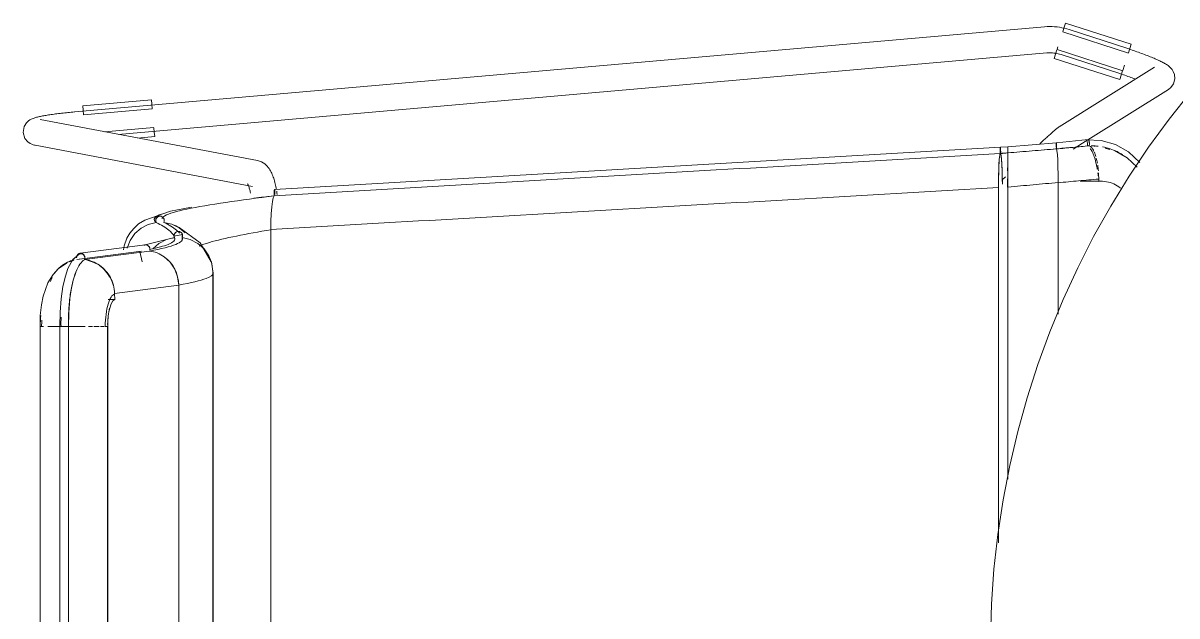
# Model space of a CAD drawing. Header units: millimetres. Extents: x 79795 to 317870, y -36033 to 97293.
# Drawn here: x 227236 to 227763, y 15676 to 15947 of the extents above; entities that cross this region are included whole.
import ezdxf

# ---------------------------------------------------------------- set-up
doc = ezdxf.new("R2010")
doc.units = ezdxf.units.MM
doc.header["$MEASUREMENT"] = 0
doc.layers.add('I-FURN', color=8, linetype='CONTINUOUS', lineweight=9)

msp = doc.modelspace()

# ---------------------------------------------------------------- linework, layer by layer
at = {"layer": 'I-FURN'}
for p, q in [((227702.84, 15945.46), (227259.52, 15906.52)), ((227702.89, 15945.47), (227702.84, 15945.47)), ((227704.03, 15945.54), (227702.89, 15945.47)), ((227705.17, 15945.57), (227704.03, 15945.54)), ((227706.31, 15945.56), (227705.17, 15945.57)), ((227707.45, 15945.5), (227706.31, 15945.56)), ((227708.59, 15945.39), (227707.45, 15945.5)), ((227709.72, 15945.24), (227708.59, 15945.39)), ((227710.85, 15945.04), (227709.72, 15945.24)), ((227711.96, 15944.8), (227710.85, 15945.04)), ((227711.26, 15943.25), (227711.89, 15945.23)), ((227711.89, 15945.23), (227712.52, 15947.18)), ((227713.07, 15944.51), (227711.96, 15944.8)), ((227712.52, 15947.18), (227742.53, 15937.49)), ((227714.16, 15944.18), (227713.07, 15944.51)), ((227740.97, 15935.47), (227714.16, 15944.18)), ((227711.22, 15943.13), (227741.22, 15933.45)), ((227279.39, 15896.22), (227703.89, 15933.51)), ((227703.89, 15933.51), (227704.55, 15933.56)), ((227704.55, 15933.56), (227705.21, 15933.57)), ((227705.21, 15933.57), (227705.87, 15933.57)), ((227705.87, 15933.57), (227706.54, 15933.53)), ((227706.54, 15933.53), (227707.2, 15933.47)), ((227707.2, 15933.47), (227707.85, 15933.38)), ((227707.31, 15931.02), (227707.94, 15932.98)), ((227707.85, 15933.38), (227708.5, 15933.27)), ((227707.94, 15932.98), (227708.57, 15934.95)), ((227708.5, 15933.27), (227709.15, 15933.13)), ((227738.62, 15925.38), (227708.61, 15935.07)), ((227708.64, 15935.16), (227709.02, 15936.33)), ((227709.15, 15933.13), (227709.79, 15932.96)), ((227709.79, 15932.96), (227710.43, 15932.77)), ((227710.43, 15932.77), (227710.45, 15932.76)), ((227710.45, 15932.76), (227737.27, 15924.05)), ((227741.43, 15935.32), (227740.97, 15935.47)), ((227741.9, 15935.54), (227741.26, 15933.56)), ((227742.17, 15935.07), (227741.43, 15935.32)), ((227742.53, 15937.49), (227741.9, 15935.54)), ((227742.91, 15934.83), (227742.17, 15935.07)), ((227743.64, 15934.58), (227742.91, 15934.83)), ((227744.37, 15934.33), (227743.64, 15934.58)), ((227745.09, 15934.07), (227744.37, 15934.33)), ((227745.81, 15933.82), (227745.09, 15934.07)), ((227746.51, 15933.57), (227745.81, 15933.82)), ((227747.21, 15933.31), (227746.51, 15933.57)), ((227747.9, 15933.06), (227747.21, 15933.31)), ((227748.58, 15932.8), (227747.9, 15933.06)), ((227749.24, 15932.55), (227748.58, 15932.8)), ((227707.31, 15931.02), (227737.31, 15921.33)), ((227738.65, 15925.47), (227739.45, 15927.95)), ((227749.9, 15932.29), (227749.24, 15932.55)), ((227750.54, 15932.04), (227749.9, 15932.29)), ((227751.16, 15931.79), (227750.54, 15932.04)), ((227751.77, 15931.54), (227751.16, 15931.79)), ((227752.37, 15931.3), (227751.77, 15931.54)), ((227752.95, 15931.05), (227752.37, 15931.3)), ((227753.51, 15930.81), (227752.95, 15931.05)), ((227754.05, 15930.57), (227753.51, 15930.81)), ((227754.58, 15930.33), (227754.05, 15930.57)), ((227755.09, 15930.09), (227754.58, 15930.33)), ((227755.58, 15929.86), (227755.09, 15930.09)), ((227756.06, 15929.63), (227755.58, 15929.86)), ((227756.51, 15929.4), (227756.06, 15929.63)), ((227756.95, 15929.17), (227756.51, 15929.4)), ((227757.38, 15928.94), (227756.95, 15929.17)), ((227757.79, 15928.71), (227757.38, 15928.94)), ((227758.19, 15928.48), (227757.79, 15928.71)), ((227758.58, 15928.24), (227758.19, 15928.48)), ((227758.97, 15927.98), (227758.58, 15928.24)), ((227759.36, 15927.7), (227758.97, 15927.98)), ((227759.76, 15927.39), (227759.36, 15927.7)), ((227753.13, 15926.98), (227709.54, 15899.67)), ((227737.6, 15923.95), (227737.27, 15924.05)), ((227737.94, 15923.29), (227737.31, 15921.33)), ((227738.29, 15923.72), (227737.6, 15923.95)), ((227738.58, 15925.26), (227737.94, 15923.29)), ((227738.98, 15923.49), (227738.29, 15923.72)), ((227739.66, 15923.26), (227738.98, 15923.49)), ((227740.34, 15923.02), (227739.66, 15923.26)), ((227741.01, 15922.79), (227740.34, 15923.02)), ((227741.68, 15922.55), (227741.01, 15922.79)), ((227742.34, 15922.32), (227741.68, 15922.55)), ((227742.98, 15922.08), (227742.34, 15922.32)), ((227760.19, 15927.02), (227759.76, 15927.39)), ((227760.65, 15926.56), (227760.19, 15927.02)), ((227761.17, 15925.93), (227760.65, 15926.56)), ((227761.74, 15925.01), (227761.17, 15925.93)), ((227762.26, 15923.63), (227761.74, 15925.01)), ((227762.43, 15921.66), (227762.26, 15923.63)), ((227743.62, 15921.85), (227742.98, 15922.08)), ((227744.24, 15921.61), (227743.62, 15921.85)), ((227760.62, 15917.7), (227759.5, 15916.81)), ((227760.62, 15917.7), (227761.84, 15919.43)), ((227761.84, 15919.43), (227762.43, 15921.66)), ((227263.13, 15909.33), (227294.54, 15912.09)), ((227294.54, 15912.09), (227294.72, 15910.05)), ((227722.73, 15893.77), (227759.5, 15916.81)), ((227769.83, 15915.77), (227759.89, 15903.24)), ((227257.11, 15906.29), (227257.86, 15906.36)), ((227257.86, 15906.36), (227258.61, 15906.43)), ((227258.61, 15906.43), (227259.36, 15906.5)), ((227259.36, 15906.5), (227259.52, 15906.52)), ((227263.31, 15907.29), (227263.13, 15909.33)), ((227263.49, 15905.22), (227263.31, 15907.29)), ((227263.5, 15905.1), (227294.91, 15907.86)), ((227294.72, 15910.05), (227294.9, 15907.98)), ((227236.33, 15899.89), (227237.37, 15901.55)), ((227237.37, 15901.55), (227238.28, 15902.4)), ((227238.28, 15902.4), (227238.98, 15902.88)), ((227238.98, 15902.88), (227239.54, 15903.19)), ((227239.54, 15903.19), (227240.01, 15903.4)), ((227240.01, 15903.4), (227240.44, 15903.57)), ((227240.44, 15903.57), (227240.85, 15903.71)), ((227240.85, 15903.71), (227241.24, 15903.84)), ((227241.24, 15903.84), (227241.64, 15903.95)), ((227241.64, 15903.95), (227242.04, 15904.06)), ((227242.04, 15904.06), (227242.45, 15904.16)), ((227242.45, 15904.16), (227242.88, 15904.26)), ((227242.88, 15904.26), (227243.32, 15904.36)), ((227243.32, 15904.36), (227243.78, 15904.46)), ((227342.96, 15884.22), (227243.67, 15903.04)), ((227243.78, 15904.46), (227244.26, 15904.55)), ((227244.26, 15904.55), (227244.76, 15904.65)), ((227244.76, 15904.65), (227245.27, 15904.74)), ((227245.27, 15904.74), (227245.8, 15904.84)), ((227245.8, 15904.84), (227246.35, 15904.93)), ((227246.35, 15904.93), (227246.92, 15905.02)), ((227246.92, 15905.02), (227247.51, 15905.11)), ((227247.51, 15905.11), (227248.11, 15905.21)), ((227248.11, 15905.21), (227248.73, 15905.3)), ((227248.73, 15905.3), (227249.37, 15905.39)), ((227249.37, 15905.39), (227250.02, 15905.47)), ((227250.02, 15905.47), (227250.68, 15905.56)), ((227250.68, 15905.56), (227251.35, 15905.65)), ((227251.35, 15905.65), (227252.04, 15905.73)), ((227252.04, 15905.73), (227252.74, 15905.82)), ((227252.74, 15905.82), (227253.45, 15905.9)), ((227253.45, 15905.9), (227254.17, 15905.98)), ((227254.17, 15905.98), (227254.89, 15906.06)), ((227254.89, 15906.06), (227255.63, 15906.14)), ((227255.63, 15906.14), (227256.37, 15906.22)), ((227256.37, 15906.22), (227257.11, 15906.29)), ((227759.89, 15903.24), (227750.45, 15890.32)), ((227235.84, 15897.13), (227236.33, 15899.89)), ((227236.68, 15894.38), (227235.84, 15897.13)), ((227295.65, 15899.41), (227273.05, 15897.42)), ((227295.66, 15899.29), (227295.84, 15897.22)), ((227295.84, 15897.22), (227296.02, 15895.18)), ((227705.04, 15895.9), (227704.66, 15895.56)), ((227705.4, 15896.23), (227705.04, 15895.9)), ((227705.76, 15896.55), (227705.4, 15896.23)), ((227706.09, 15896.85), (227705.76, 15896.55)), ((227706.42, 15897.14), (227706.09, 15896.85)), ((227706.72, 15897.41), (227706.42, 15897.14)), ((227707.02, 15897.67), (227706.72, 15897.41)), ((227707.3, 15897.91), (227707.02, 15897.67)), ((227707.56, 15898.14), (227707.3, 15897.91)), ((227707.82, 15898.35), (227707.56, 15898.14)), ((227708.06, 15898.56), (227707.82, 15898.35)), ((227708.29, 15898.75), (227708.06, 15898.56)), ((227708.51, 15898.93), (227708.29, 15898.75)), ((227708.73, 15899.1), (227708.51, 15898.93)), ((227708.96, 15899.27), (227708.73, 15899.1)), ((227709.22, 15899.46), (227708.96, 15899.27)), ((227709.54, 15899.67), (227709.22, 15899.46)), ((227236.68, 15894.38), (227238, 15892.81)), ((227238, 15892.81), (227239.08, 15892.06)), ((227239.08, 15892.06), (227239.88, 15891.68)), ((227239.88, 15891.68), (227240.5, 15891.47)), ((227240.5, 15891.47), (227241.02, 15891.33)), ((227241.02, 15891.33), (227241.43, 15891.25)), ((227241.43, 15891.25), (227340.73, 15872.43)), ((227288.13, 15894.49), (227296.02, 15895.18)), ((227682.72, 15890.32), (227686.08, 15890.59)), ((227686.07, 15890.52), (227686.08, 15890.59)), ((227686.08, 15890.59), (227686.07, 15890.53)), ((227708.28, 15892.42), (227686.08, 15890.59)), ((227686.08, 15890.59), (227686.08, 15890.52)), ((227686.08, 15890.53), (227686.08, 15890.59)), ((227701.24, 15892.39), (227700.77, 15891.95)), ((227701.7, 15892.82), (227701.24, 15892.39)), ((227702.15, 15893.25), (227701.7, 15892.82)), ((227702.6, 15893.66), (227702.15, 15893.25)), ((227703.03, 15894.06), (227702.6, 15893.66)), ((227703.46, 15894.45), (227703.03, 15894.06)), ((227703.87, 15894.84), (227703.46, 15894.45)), ((227704.27, 15895.2), (227703.87, 15894.84)), ((227704.66, 15895.56), (227704.27, 15895.2)), ((227708.18, 15891.04), (227708.17, 15890.55)), ((227708.17, 15890.55), (227708.18, 15891.04)), ((227708.19, 15891.5), (227708.18, 15891.04)), ((227708.18, 15891.04), (227708.19, 15891.49)), ((227708.2, 15891.88), (227708.19, 15891.5)), ((227708.19, 15891.49), (227708.2, 15891.87)), ((227708.23, 15892.17), (227708.2, 15891.88)), ((227708.2, 15891.87), (227708.23, 15892.17)), ((227708.25, 15892.36), (227708.23, 15892.17)), ((227708.23, 15892.17), (227708.25, 15892.35)), ((227708.28, 15892.42), (227708.25, 15892.36)), ((227708.25, 15892.35), (227708.28, 15892.42)), ((227722.77, 15893.84), (227708.28, 15892.42)), ((227708.3, 15892.35), (227708.28, 15892.42)), ((227708.28, 15892.42), (227708.3, 15892.35)), ((227708.33, 15892.16), (227708.3, 15892.35)), ((227708.35, 15891.87), (227708.33, 15892.16)), ((227708.33, 15892.16), (227708.35, 15891.86)), ((227708.36, 15891.48), (227708.35, 15891.87)), ((227708.35, 15891.86), (227708.36, 15891.48)), ((227708.37, 15891.03), (227708.36, 15891.48)), ((227708.36, 15891.48), (227708.37, 15891.03)), ((227708.38, 15890.54), (227708.37, 15891.03)), ((227708.37, 15891.03), (227708.38, 15890.53)), ((227708.38, 15890.04), (227708.38, 15890.54)), ((227708.38, 15890.53), (227708.38, 15890.04)), ((227715.91, 15889.5), (227722.36, 15893.54)), ((227721.87, 15893.72), (227728.78, 15893.43)), ((227728.78, 15893.43), (227735.3, 15891.56)), ((227735.3, 15891.56), (227741.31, 15888.17)), ((227682.72, 15890.32), (227350.81, 15871.03)), ((227682.41, 15886.59), (227682.21, 15884.85)), ((227682.62, 15887.48), (227682.41, 15886.59)), ((227682.62, 15889.39), (227682.61, 15888.94)), ((227682.61, 15888.94), (227682.61, 15888.45)), ((227682.61, 15888.45), (227682.61, 15887.95)), ((227682.61, 15887.95), (227682.62, 15887.48)), ((227682.64, 15889.77), (227682.62, 15889.39)), ((227682.66, 15890.07), (227682.64, 15889.77)), ((227682.69, 15890.25), (227682.66, 15890.07)), ((227682.72, 15890.32), (227682.69, 15890.25)), ((227682.74, 15890.25), (227682.72, 15890.32)), ((227682.77, 15890.06), (227682.74, 15890.25)), ((227682.79, 15889.77), (227682.77, 15890.06)), ((227682.81, 15889.38), (227682.79, 15889.77)), ((227682.82, 15888.93), (227682.81, 15889.38)), ((227682.83, 15888.44), (227682.82, 15888.93)), ((227682.82, 15887.95), (227682.83, 15888.44)), ((227682.82, 15887.48), (227682.82, 15887.95)), ((227683.03, 15886.58), (227682.82, 15887.48)), ((227683.22, 15884.82), (227683.03, 15886.58)), ((227686.04, 15885.1), (227686.05, 15886.85)), ((227686.05, 15886.85), (227686.04, 15885.1)), ((227686.07, 15889.66), (227686.07, 15890.04)), ((227686.07, 15890.04), (227686.07, 15889.66)), ((227686.07, 15889.2), (227686.07, 15889.66)), ((227686.07, 15889.66), (227686.07, 15889.21)), ((227686.07, 15889.21), (227686.07, 15888.72)), ((227686.07, 15888.71), (227686.07, 15889.2)), ((227686.07, 15888.72), (227686.07, 15888.22)), ((227686.07, 15888.22), (227686.07, 15888.71)), ((227686.07, 15887.75), (227686.07, 15888.22)), ((227686.07, 15888.22), (227686.07, 15887.75)), ((227686.08, 15890.34), (227686.08, 15890.04)), ((227686.08, 15890.05), (227686.08, 15890.34)), ((227686.08, 15889.67), (227686.08, 15890.05)), ((227686.08, 15890.04), (227686.08, 15889.66)), ((227686.08, 15889.21), (227686.08, 15889.67)), ((227686.08, 15889.66), (227686.08, 15889.21)), ((227686.08, 15889.21), (227686.08, 15888.72)), ((227686.08, 15888.72), (227686.08, 15889.21)), ((227686.08, 15888.72), (227686.08, 15888.22)), ((227686.08, 15888.23), (227686.08, 15888.72)), ((227686.08, 15887.76), (227686.08, 15888.23)), ((227686.08, 15888.22), (227686.08, 15887.75)), ((227686.1, 15886.87), (227686.08, 15887.76)), ((227686.08, 15887.75), (227686.1, 15886.87)), ((227686.1, 15886.87), (227686.11, 15885.12)), ((227686.11, 15885.12), (227686.1, 15886.87)), ((227708.17, 15890.06), (227708.18, 15889.58)), ((227708.18, 15889.58), (227708.17, 15890.05)), ((227708.37, 15889.57), (227708.38, 15890.04)), ((227708.38, 15890.04), (227708.37, 15889.57)), ((227708.56, 15888.68), (227708.37, 15889.57)), ((227708.37, 15889.57), (227708.56, 15888.68)), ((227708.74, 15886.94), (227708.56, 15888.68)), ((227708.56, 15888.68), (227708.74, 15886.96)), ((227708.74, 15886.95), (227708.89, 15884.51)), ((227708.89, 15884.47), (227708.74, 15886.94)), ((227734.9, 15888.85), (227740.73, 15885.49)), ((227740.73, 15885.49), (227745.2, 15881.22)), ((227741.31, 15888.17), (227746.46, 15883.43)), ((227750.45, 15890.32), (227741.54, 15877.03)), ((227342.96, 15884.22), (227343.95, 15883.96)), ((227343.95, 15883.96), (227344.84, 15883.6)), ((227344.84, 15883.6), (227345.63, 15883.16)), ((227345.63, 15883.16), (227346.32, 15882.68)), ((227346.32, 15882.68), (227346.92, 15882.17)), ((227346.92, 15882.17), (227347.44, 15881.65)), ((227347.44, 15881.65), (227347.89, 15881.12)), ((227347.89, 15881.12), (227348.29, 15880.59)), ((227348.29, 15880.59), (227348.65, 15880.05)), ((227348.65, 15880.05), (227348.97, 15879.51)), ((227682.05, 15882.34), (227681.93, 15879.21)), ((227682.21, 15884.85), (227682.05, 15882.34)), ((227683.38, 15882.33), (227683.22, 15884.82)), ((227683.5, 15879.21), (227683.38, 15882.33)), ((227686.02, 15879.48), (227686.03, 15882.6)), ((227686.03, 15882.6), (227686.02, 15879.48)), ((227686.03, 15882.6), (227686.04, 15885.1)), ((227686.04, 15885.1), (227686.03, 15882.6)), ((227686.11, 15885.12), (227686.12, 15882.61)), ((227686.12, 15882.62), (227686.11, 15885.12)), ((227686.13, 15879.49), (227686.12, 15882.62)), ((227686.12, 15882.61), (227686.13, 15879.49)), ((227709.01, 15881.37), (227708.89, 15884.47)), ((227708.89, 15884.47), (227709, 15881.43)), ((227709.08, 15877.93), (227709.01, 15881.37)), ((227709.01, 15881.37), (227709.08, 15877.93)), ((227348.97, 15879.51), (227349.26, 15878.97)), ((227349.26, 15878.97), (227349.54, 15878.42)), ((227349.54, 15878.42), (227349.79, 15877.86)), ((227349.79, 15877.86), (227350.02, 15877.29)), ((227350.02, 15877.29), (227350.24, 15876.71)), ((227350.24, 15876.71), (227350.45, 15876.12)), ((227350.45, 15876.12), (227350.64, 15875.51)), ((227350.64, 15875.51), (227350.82, 15874.9)), ((227350.82, 15874.9), (227351, 15874.27)), ((227681.85, 15875.65), (227681.82, 15871.87)), ((227681.93, 15879.21), (227681.85, 15875.65)), ((227684.99, 15876.83), (227683.46, 15875.35)), ((227683.58, 15875.66), (227683.5, 15879.21)), ((227683.61, 15873.4), (227683.58, 15875.66)), ((227686.01, 15872.14), (227686.01, 15875.92)), ((227686.01, 15875.92), (227686.01, 15872.14)), ((227686.14, 15875.92), (227686.13, 15879.49)), ((227686.13, 15879.48), (227686.14, 15875.92)), ((227686.14, 15875.92), (227686.14, 15872.13)), ((227686.14, 15872.13), (227686.14, 15875.92)), ((227709.08, 15877.84), (227709.11, 15874.19)), ((227709.11, 15874.07), (227709.08, 15877.83)), ((227728.9, 15874.78), (227719.15, 15874.78)), ((227727.66, 15875.77), (227727.66, 15874.72)), ((227741.54, 15877.03), (227733.16, 15863.4)), ((227338.5, 15873.65), (227338.51, 15873.63)), ((227338.51, 15873.63), (227338.56, 15873.55)), ((227338.56, 15873.55), (227338.6, 15873.47)), ((227338.6, 15873.47), (227338.68, 15873.31)), ((227338.68, 15873.31), (227338.76, 15873.12)), ((227338.76, 15873.12), (227338.86, 15872.89)), ((227338.86, 15872.89), (227338.96, 15872.62)), ((227338.96, 15872.62), (227339.07, 15872.32)), ((227339.07, 15872.32), (227339.17, 15871.98)), ((227339.17, 15871.98), (227339.28, 15871.61)), ((227339.28, 15871.61), (227339.39, 15871.22)), ((227339.39, 15871.22), (227339.5, 15870.8)), ((227339.5, 15870.8), (227339.6, 15870.35)), ((227339.6, 15870.35), (227339.7, 15869.88)), ((227339.7, 15869.88), (227339.8, 15869.39)), ((227350.63, 15870.08), (227350.6, 15869.62)), ((227350.6, 15869.63), (227350.63, 15870.08)), ((227350.6, 15869.13), (227350.6, 15869.63)), ((227350.6, 15869.62), (227350.6, 15869.13)), ((227350.63, 15870.08), (227350.66, 15870.47)), ((227350.66, 15870.46), (227350.63, 15870.08)), ((227350.66, 15870.47), (227350.7, 15870.77)), ((227350.7, 15870.76), (227350.66, 15870.46)), ((227350.75, 15870.96), (227350.7, 15870.76)), ((227350.7, 15870.77), (227350.75, 15870.96)), ((227350.81, 15871.03), (227350.75, 15870.96)), ((227350.75, 15870.96), (227350.81, 15871.03)), ((227350.86, 15870.97), (227350.81, 15871.03)), ((227350.81, 15871.03), (227350.86, 15870.97)), ((227350.91, 15870.78), (227350.86, 15870.97)), ((227350.86, 15870.97), (227350.91, 15870.79)), ((227350.91, 15870.79), (227350.95, 15870.5)), ((227350.95, 15870.49), (227350.91, 15870.78)), ((227350.95, 15870.5), (227350.99, 15870.12)), ((227350.99, 15870.11), (227350.95, 15870.49)), ((227350.99, 15870.12), (227351.01, 15869.66)), ((227351.01, 15869.66), (227350.99, 15870.11)), ((227351, 15874.27), (227351.16, 15873.62)), ((227351.02, 15869.17), (227351.01, 15869.66)), ((227351.01, 15869.66), (227351.02, 15869.17)), ((227351.16, 15873.62), (227351.31, 15872.97)), ((227351.31, 15872.97), (227351.46, 15872.3)), ((227351.46, 15872.3), (227351.59, 15871.62)), ((227351.59, 15871.62), (227351.71, 15870.93)), ((227351.83, 15870.22), (227351.94, 15869.51)), ((227351.94, 15869.51), (227352.04, 15868.78)), ((227681.82, 15871.87), (227681.82, 15709.27)), ((227681.82, 15709.27), (227681.82, 15871.87)), ((227686.14, 15872.13), (227686.14, 15738.49)), ((227686.14, 15738.49), (227686.14, 15872.13)), ((227709.11, 15813.96), (227709.11, 15874.07)), ((227709.11, 15874.07), (227709.11, 15813.96)), ((227349.54, 15863.05), (227349.85, 15865.52)), ((227349.85, 15865.51), (227349.54, 15863.02)), ((227350.22, 15867.26), (227349.85, 15865.51)), ((227349.85, 15865.52), (227350.22, 15867.26)), ((227350.62, 15868.16), (227350.22, 15867.26)), ((227350.22, 15867.26), (227350.62, 15868.16)), ((227350.6, 15869.13), (227350.6, 15868.63)), ((227350.6, 15868.64), (227350.6, 15869.13)), ((227350.62, 15868.16), (227350.6, 15868.64)), ((227350.6, 15868.63), (227350.62, 15868.16)), ((227351.02, 15868.67), (227351.02, 15869.17)), ((227351.02, 15869.17), (227351.02, 15868.67)), ((227303.23, 15861.02), (227291.52, 15857.03)), ((227312.89, 15862.92), (227303.23, 15861.02)), ((227349.3, 15859.92), (227349.15, 15856.38)), ((227349.15, 15856.44), (227349.3, 15859.92)), ((227349.54, 15863.02), (227349.3, 15859.92)), ((227349.3, 15859.97), (227349.54, 15863.02)), ((227733.16, 15863.4), (227725.34, 15849.44)), ((227288.69, 15855.22), (227286.45, 15853.22)), ((227291.52, 15857.03), (227288.69, 15855.22)), ((227293.09, 15855.01), (227289.77, 15853.27)), ((227296.72, 15855.92), (227293.09, 15855.01)), ((227296.51, 15856.88), (227296.59, 15857.38)), ((227296.59, 15857.38), (227296.51, 15856.89)), ((227296.51, 15856.89), (227296.56, 15856.39)), ((227296.56, 15856.39), (227296.51, 15856.88)), ((227296.72, 15855.92), (227296.56, 15856.39)), ((227296.56, 15856.39), (227296.72, 15855.92)), ((227296.59, 15857.38), (227296.79, 15857.83)), ((227296.78, 15857.83), (227296.59, 15857.38)), ((227297.09, 15858.22), (227296.78, 15857.83)), ((227296.79, 15857.83), (227297.09, 15858.22)), ((227297.09, 15858.22), (227297.49, 15858.52)), ((227297.48, 15858.52), (227297.09, 15858.22)), ((227297.94, 15858.72), (227297.48, 15858.52)), ((227297.49, 15858.52), (227297.94, 15858.71)), ((227297.94, 15858.71), (227298.42, 15858.79)), ((227298.42, 15858.79), (227297.94, 15858.72)), ((227298.42, 15858.79), (227298.91, 15858.73)), ((227298.91, 15858.73), (227298.42, 15858.79)), ((227298.91, 15858.73), (227299.37, 15858.55)), ((227299.37, 15858.55), (227298.91, 15858.73)), ((227299.37, 15858.55), (227299.77, 15858.26)), ((227299.77, 15858.26), (227299.37, 15858.55)), ((227299.77, 15858.26), (227300.09, 15857.88)), ((227300.09, 15857.88), (227299.77, 15858.26)), ((227300.09, 15857.88), (227300.3, 15857.43)), ((227300.3, 15857.43), (227300.09, 15857.88)), ((227300.36, 15856.44), (227300.21, 15855.97)), ((227300.21, 15855.97), (227300.36, 15856.44)), ((227300.21, 15855.97), (227303.82, 15855.18)), ((227303.82, 15855.18), (227300.21, 15855.97)), ((227300.3, 15857.43), (227300.39, 15856.94)), ((227300.39, 15856.94), (227300.3, 15857.43)), ((227300.39, 15856.94), (227300.36, 15856.44)), ((227300.36, 15856.44), (227300.39, 15856.94)), ((227303.82, 15855.18), (227307.14, 15853.53)), ((227307.14, 15853.54), (227303.82, 15855.18)), ((227307.22, 15853.59), (227305.47, 15854.48)), ((227316.76, 15846.61), (227307.22, 15853.59)), ((227349.15, 15856.38), (227349.09, 15852.61)), ((227349.09, 15852.69), (227349.14, 15855.99)), ((227283.33, 15848.78), (227282.03, 15845.18)), ((227284.67, 15851.06), (227283.33, 15848.78)), ((227286.45, 15853.22), (227284.67, 15851.06)), ((227286.94, 15850.79), (227284.77, 15847.71)), ((227289.77, 15853.27), (227286.94, 15850.79)), ((227291.63, 15845.63), (227303.24, 15848.6)), ((227305.09, 15848.96), (227301.38, 15848.06)), ((227303.24, 15848.6), (227305.11, 15848.92)), ((227308.7, 15850.47), (227304.81, 15849.64)), ((227304.97, 15850.42), (227304.89, 15849.93)), ((227304.89, 15849.92), (227304.97, 15850.41)), ((227304.89, 15849.93), (227304.93, 15849.43)), ((227304.93, 15849.43), (227304.89, 15849.92)), ((227305.09, 15848.96), (227304.93, 15849.43)), ((227304.93, 15849.43), (227305.09, 15848.96)), ((227305.17, 15850.87), (227304.97, 15850.42)), ((227304.97, 15850.41), (227305.18, 15850.86)), ((227305.49, 15851.25), (227305.17, 15850.87)), ((227305.18, 15850.86), (227305.49, 15851.25)), ((227305.49, 15851.25), (227305.89, 15851.54)), ((227305.89, 15851.54), (227305.49, 15851.25)), ((227305.89, 15851.54), (227306.35, 15851.73)), ((227306.35, 15851.73), (227305.89, 15851.54)), ((227306.35, 15851.73), (227306.84, 15851.8)), ((227306.84, 15851.8), (227306.35, 15851.73)), ((227306.84, 15851.8), (227307.33, 15851.73)), ((227307.33, 15851.73), (227306.84, 15851.8)), ((227309.98, 15851.14), (227307.14, 15853.54)), ((227307.14, 15853.53), (227309.98, 15851.14)), ((227307.33, 15851.73), (227307.79, 15851.54)), ((227307.8, 15851.54), (227307.33, 15851.73)), ((227307.79, 15851.54), (227308.2, 15851.25)), ((227308.2, 15851.25), (227307.8, 15851.54)), ((227308.2, 15851.25), (227308.51, 15850.86)), ((227308.51, 15850.87), (227308.2, 15851.25)), ((227308.71, 15850.42), (227308.51, 15850.87)), ((227308.51, 15850.86), (227308.71, 15850.41)), ((227308.61, 15847.89), (227308.57, 15850.77)), ((227308.76, 15849.43), (227308.59, 15848.96)), ((227308.6, 15848.96), (227308.76, 15849.43)), ((227312.31, 15848.06), (227308.6, 15848.96)), ((227308.8, 15849.93), (227308.71, 15850.42)), ((227308.71, 15850.41), (227308.79, 15849.92)), ((227308.76, 15849.43), (227308.8, 15849.93)), ((227308.79, 15849.92), (227308.76, 15849.43)), ((227349.09, 15852.61), (227349.09, 15469.21)), ((227349.09, 15469.21), (227349.09, 15852.61)), ((227725.34, 15849.44), (227718.09, 15835.19)), ((227291.71, 15845.65), (227261.93, 15841.79)), ((227282.03, 15845.18), (227281.8, 15843.41)), ((227284.77, 15847.71), (227283.37, 15844.19)), ((227291.47, 15845.6), (227291.03, 15845.41)), ((227291.94, 15845.66), (227291.47, 15845.6)), ((227292.41, 15845.59), (227291.94, 15845.66)), ((227292.85, 15845.4), (227292.41, 15845.59)), ((227293.23, 15845.11), (227292.85, 15845.4)), ((227293.53, 15844.73), (227293.23, 15845.11)), ((227293.73, 15844.28), (227293.53, 15844.73)), ((227293.81, 15843.78), (227293.73, 15844.28)), ((227293.77, 15843.29), (227293.81, 15843.78)), ((227297.98, 15846.31), (227295.11, 15843.8)), ((227301.38, 15848.06), (227297.98, 15846.31)), ((227312.31, 15848.06), (227315.7, 15846.31)), ((227315.71, 15846.31), (227312.31, 15848.06)), ((227315.7, 15846.31), (227318.57, 15843.8)), ((227318.58, 15843.8), (227315.71, 15846.31)), ((227321.87, 15837.96), (227316.76, 15846.61)), ((227318.57, 15843.8), (227320.74, 15840.66)), ((227320.75, 15840.67), (227318.58, 15843.8)), ((227256.35, 15834.77), (227258.53, 15838.89)), ((227258.53, 15838.89), (227261.43, 15841.43)), ((227290.06, 15842.8), (227260.37, 15838.95)), ((227261.56, 15839.1), (227266.34, 15839.72)), ((227263.91, 15838.97), (227293.61, 15842.82)), ((227289.28, 15842.67), (227290.24, 15837.85)), ((227303.12, 15837.7), (227300.38, 15840.19)), ((227321.94, 15837.8), (227320.57, 15840.98)), ((227320.74, 15840.66), (227322.11, 15837.1)), ((227322.11, 15837.1), (227320.75, 15840.67)), ((227322.74, 15832.77), (227321.94, 15837.8)), ((227249.55, 15832.16), (227251.84, 15834.63)), ((227251.84, 15834.63), (227255.74, 15837.31)), ((227255.18, 15831.31), (227256.35, 15834.77)), ((227255.74, 15837.31), (227255.94, 15837.41)), ((227259.89, 15833.01), (227258.79, 15829.57)), ((227305.2, 15834.59), (227303.12, 15837.7)), ((227306.51, 15831.04), (227305.2, 15834.59)), ((227322.11, 15837.1), (227322.59, 15833.31)), ((227322.59, 15833.31), (227322.11, 15837.1)), ((227322.59, 15833.31), (227322.59, 15488.52)), ((227322.59, 15488.52), (227322.59, 15833.31)), ((227322.74, 15793.86), (227322.74, 15832.77)), ((227718.09, 15835.19), (227711.4, 15820.65)), ((227245.03, 15822.23), (227247.16, 15828.28)), ((227247.16, 15828.28), (227249.55, 15832.16)), ((227254.08, 15826.62), (227255.18, 15831.31)), ((227258.79, 15829.57), (227257.82, 15825.14)), ((227277.71, 15823.41), (227306.99, 15827.27)), ((227306.99, 15827.27), (227306.51, 15831.04)), ((227306.99, 15827.27), (227306.99, 15494.56)), ((227306.99, 15494.56), (227306.99, 15827.27)), ((227244.24, 15818.19), (227245.03, 15822.23)), ((227253.24, 15821), (227254.08, 15826.62)), ((227257.82, 15825.14), (227257.23, 15821.13)), ((227277.78, 15820.69), (227277.71, 15823.41)), ((227243.73, 15813.37), (227244.24, 15818.19)), ((227252.75, 15814.88), (227253.24, 15821)), ((227257.23, 15821.13), (227256.7, 15814.56)), ((227277.78, 15820.69), (227274.77, 15820.69)), ((227274.95, 15814.23), (227275.46, 15816.72)), ((227275.46, 15816.72), (227276.13, 15818.7)), ((227276.13, 15818.7), (227276.92, 15820.05)), ((227276.92, 15820.05), (227277.78, 15820.69)), ((227711.4, 15820.65), (227705.31, 15805.86)), ((227243.62, 15808.34), (227243.73, 15813.37)), ((227252.66, 15808.34), (227252.75, 15814.88)), ((227256.7, 15814.56), (227256.62, 15808.34)), ((227274.52, 15808.34), (227274.63, 15811.38)), ((227274.63, 15811.38), (227274.95, 15814.23)), ((227243.79, 15808.34), (227243.62, 15808.34)), ((227243.62, 15808.34), (227243.62, 15513.49)), ((227243.64, 15808.34), (227245.11, 15808.34)), ((227247.14, 15808.34), (227249.72, 15808.34)), ((227252.9, 15808.34), (227249.88, 15808.34)), ((227249.89, 15808.34), (227252.9, 15808.34)), ((227252.73, 15808.34), (227252.66, 15808.34)), ((227252.66, 15808.34), (227252.66, 15513.49)), ((227252.66, 15808.34), (227256.61, 15808.34)), ((227252.93, 15808.34), (227252.73, 15808.34)), ((227253.23, 15808.34), (227252.93, 15808.34)), ((227253.62, 15808.34), (227253.23, 15808.34)), ((227254.07, 15808.34), (227253.62, 15808.34)), ((227254.57, 15808.34), (227254.07, 15808.34)), ((227255.06, 15808.34), (227254.57, 15808.34)), ((227255.54, 15808.34), (227255.06, 15808.34)), ((227255.96, 15808.34), (227255.54, 15808.34)), ((227256.29, 15808.34), (227255.96, 15808.34)), ((227256.51, 15808.34), (227256.29, 15808.34)), ((227256.61, 15808.34), (227256.51, 15808.34)), ((227260.4, 15808.34), (227256.59, 15808.34)), ((227256.59, 15808.34), (227260.4, 15808.34)), ((227256.62, 15513.49), (227256.62, 15808.34)), ((227260.6, 15808.34), (227264.16, 15808.34)), ((227265.79, 15808.34), (227267.63, 15808.34)), ((227268.15, 15808.34), (227270.61, 15808.34)), ((227271.2, 15808.34), (227272.94, 15808.34)), ((227274.46, 15808.34), (227274.46, 15513.49)), ((227274.52, 15513.49), (227274.52, 15808.34)), ((227705.31, 15805.86), (227699.81, 15790.83)), ((227322.74, 15489.06), (227322.74, 15793.86)), ((227699.81, 15790.83), (227694.92, 15775.6)), ((227694.92, 15775.6), (227690.64, 15760.18)), ((227690.64, 15760.18), (227686.98, 15744.61)), ((227686.98, 15744.61), (227683.95, 15728.9)), ((227683.95, 15728.9), (227681.54, 15713.08)), ((227681.54, 15713.08), (227679.77, 15697.18)), ((227679.77, 15697.18), (227678.64, 15681.22)), ((227678.64, 15681.22), (227678.15, 15665.23))]:
    msp.add_line(p, q, dxfattribs=at)
for centre, major_axis, ratio, start_param, end_param in [((227291.94, 15843.7), (0, 1.96), 0.955139, 4.501447, 6.790779), ((227291.92, 15827.14), (0, 15.78), 0.955139, 5.929149, 6.170649), ((227291.92, 15827.14), (0, 15.78), 0.955139, 5.687432, 5.928979), ((227291.92, 15827.14), (0, 15.78), 0.955139, 4.720632, 5.68731), ((227247.9, 15808.34), (0, 12.4), 0.287441, 1.332781, 1.570796), ((227259.37, 15808.34), (-15.75, 0), 0.000004, 3.431839, 3.614078)]:
    msp.add_ellipse(centre, major_axis=major_axis, ratio=ratio, start_param=start_param, end_param=end_param, dxfattribs=at)
for points in [[(227723.32, 15891.01), (227720.88, 15890.77), (227715.93, 15890.29), (227710.89, 15889.81), (227708.37, 15889.57)], [(227723.32, 15891.01), (227723.72, 15890.86), (227724.47, 15890.3), (227725.17, 15889.15), (227725.49, 15888.46)], [(227726.1, 15890.86), (227725.46, 15890.92), (227724.8, 15890.93), (227724.15, 15890.92)], [(227724.86, 15890.97), (227725.68, 15890.96), (227726.51, 15890.92), (227727.33, 15890.84)], [(227350.62, 15868.16), (227405.85, 15871.38), (227516.45, 15877.82), (227627.21, 15884.26), (227682.62, 15887.48)], [(227686.08, 15887.75), (227685.5, 15887.71), (227684.35, 15887.62), (227683.19, 15887.53), (227682.62, 15887.48)], [(227686.07, 15887.75), (227685.53, 15887.7), (227684.44, 15887.61), (227683.36, 15887.52), (227682.82, 15887.48)], [(227686.08, 15887.76), (227689.8, 15888.06), (227697.24, 15888.66), (227704.66, 15889.27), (227708.37, 15889.57)], [(227692.39, 15888.27), (227692.8, 15888.31), (227693.21, 15888.34), (227693.62, 15888.37)], [(227697.23, 15888.67), (227700.89, 15888.98), (227704.54, 15889.28), (227708.18, 15889.58)], [(227715.27, 15890.29), (227712.92, 15890.05), (227710.56, 15889.82), (227708.18, 15889.58)], [(227724.63, 15888.42), (227724.32, 15889.06), (227724, 15889.46), (227723.68, 15889.79)], [(227725.6, 15886), (227725.33, 15886.81), (227725.05, 15887.62), (227724.75, 15888.18)], [(227725.69, 15888.01), (227725.94, 15887.42), (227726.17, 15886.76), (227726.38, 15886.03)], [(227726.56, 15885.36), (227726.75, 15884.62), (227726.91, 15883.81), (227727.06, 15882.98)], [(227732.72, 15889.34), (227732.01, 15889.6), (227731.29, 15889.79), (227730.55, 15889.91)], [(227727.19, 15882.13), (227727.31, 15881.28), (227727.43, 15880.4), (227727.49, 15879.49)], [(227727.66, 15875.77), (227724.63, 15875.51), (227718.49, 15874.97), (227712.24, 15874.38), (227709.11, 15874.07)], [(227727.42, 15877.18), (227727.37, 15877.66), (227727.31, 15878.13), (227727.24, 15878.6)], [(227727.56, 15878.56), (227727.62, 15877.65), (227727.65, 15876.72), (227727.66, 15875.77)], [(227727.65, 15874.72), (227728.16, 15874.77), (227728.67, 15874.79), (227729.18, 15874.78)], [(227515.33, 15862.28), (227570.79, 15865.47), (227626.3, 15868.67), (227681.82, 15871.87)], [(227686.14, 15872.13), (227689.97, 15872.47), (227693.8, 15872.82), (227697.63, 15873.16)], [(227697.63, 15873.16), (227701.46, 15873.5), (227705.28, 15873.85), (227709.11, 15874.19)], [(227350.61, 15868.15), (227347.55, 15867.76), (227344.45, 15867.37), (227341.4, 15866.99)], [(227349.09, 15852.69), (227404.45, 15855.89), (227459.87, 15859.08), (227515.33, 15862.28)], [(227300.19, 15855.98), (227300.19, 15855.98), (227300.2, 15855.97), (227300.21, 15855.97)], [(227308.59, 15848.96), (227309.14, 15847.93), (227307.18, 15845.89), (227299.11, 15843.84), (227293.61, 15842.82)], [(227256.59, 15808.34), (227256.55, 15810.69), (227256.62, 15815.34), (227257.25, 15822.19), (227258.36, 15828.34), (227259.89, 15833.41), (227261.79, 15837.11), (227263.19, 15838.42), (227263.92, 15838.77)], [(227257.03, 15837.89), (227257.66, 15838.13), (227258.31, 15838.29), (227258.97, 15838.43)], [(227277.71, 15823.41), (227277.67, 15824.7), (227277.31, 15827.2), (227275.9, 15830.81), (227273.71, 15833.95), (227270.87, 15836.48), (227267.53, 15838.24), (227265.15, 15838.83), (227263.91, 15838.97)], [(227264.09, 15839.73), (227264.11, 15839.57), (227264.11, 15839.4), (227264.07, 15839.24)], [(227265.43, 15838.51), (227266.81, 15838.2), (227268.18, 15837.7), (227269.44, 15837)], [(227322.74, 15832.77), (227322.74, 15832.95), (227322.69, 15833.13), (227322.59, 15833.31)], [(227249.1, 15830.72), (227248.81, 15830.13), (227248.53, 15829.53), (227248.31, 15828.9)], [(227273.4, 15808.34), (227273.45, 15812.13), (227274.42, 15819.52), (227276.59, 15822.91), (227277.7, 15823.16)], [(227275.41, 15816.72), (227274.86, 15814.67), (227274.58, 15811.95), (227274.49, 15809.18)], [(227243.71, 15808.34), (227243.71, 15810.05), (227243.78, 15811.73), (227243.93, 15813.31)], [(227253.19, 15808.34), (227253.17, 15809.77), (227253.17, 15811.19), (227253.21, 15812.6)]]:
    msp.add_open_spline(points, degree=3, dxfattribs=at)
for points, knots in [([(227722.59, 15890.9), (227722.6, 15891.13), (227722.6, 15891.61), (227722.51, 15892.37), (227722.36, 15893.03), (227722.18, 15893.47), (227722.07, 15893.62), (227722.02, 15893.66)], [-1, -1, -1, -1, -0.90625, -0.8125, -0.71875, -0.625, -0.5625, -0.5625, -0.5625, -0.5625]), ([(227722.92, 15893.79), (227722.94, 15893.78), (227722.99, 15893.73), (227723.06, 15893.63), (227723.16, 15893.43), (227723.26, 15893.11), (227723.34, 15892.72), (227723.37, 15892.36), (227723.39, 15891.99), (227723.38, 15891.54), (227723.35, 15891.18), (227723.32, 15891.01)], [0.5555556, 0.5555556, 0.5555556, 0.5555556, 0.5833333, 0.6180556, 0.6527778, 0.7222222, 0.7916667, 0.8263889, 0.8611111, 0.9305556, 1, 1, 1, 1]), ([(227729.46, 15890.51), (227731.73, 15890.08), (227734.89, 15889.08), (227737.71, 15887.43), (227738.51, 15886.9)], [-0.8344313, -0.8344313, -0.8344313, -0.8344313, -0.6666667, -0.5975811, -0.5975811, -0.5975811, -0.5975811]), ([(227681.82, 15871.87), (227681.82, 15873.14), (227681.84, 15875.69), (227681.92, 15879.29), (227682.04, 15882.46), (227682.26, 15885.82), (227682.47, 15887.21), (227682.62, 15887.48)], [-1, -1, -1, -1, -0.833333, -0.666667, -0.5, -0.333333, 0, 0, 0, 0]), ([(227682.62, 15887.48), (227682.61, 15887.71), (227682.6, 15888.2), (227682.61, 15888.83), (227682.62, 15889.29), (227682.63, 15889.71), (227682.66, 15890.16), (227682.7, 15890.32), (227682.72, 15890.32)], [-1, -1, -1, -1, -0.90625, -0.8125, -0.765625, -0.71875, -0.625, -0.501507, -0.501507, -0.501507, -0.501507]), ([(227682.72, 15890.32), (227682.74, 15890.32), (227682.76, 15890.18), (227682.79, 15889.79), (227682.81, 15889.4), (227682.82, 15888.94), (227682.83, 15888.45), (227682.83, 15887.94), (227682.82, 15887.63), (227682.82, 15887.48)], [-0.5, -0.5, -0.5, -0.5, -0.375, -0.3125, -0.25, -0.1875, -0.125, -0.0625, 0, 0, 0, 0]), ([(227682.82, 15887.48), (227682.96, 15887.19), (227683.17, 15885.79), (227683.39, 15882.44), (227683.51, 15879.29), (227683.58, 15876.18), (227683.6, 15874.16), (227683.61, 15873.4)], [-1, -1, -1, -1, -0.6666667, -0.5, -0.3333333, -0.1666667, -0.0664381, -0.0664381, -0.0664381, -0.0664381]), ([(227726.98, 15880.3), (227726.86, 15880.98), (227726.5, 15882.83), (227726.06, 15884.69), (227725.75, 15885.73)], [-0.7585604, -0.7585604, -0.7585604, -0.7585604, -0.6666667, -0.5, -0.5, -0.5, -0.5]), ([(227727.66, 15874.72), (227730.04, 15874.94), (227733.65, 15874.31), (227736.64, 15872.38), (227737.55, 15871.61)], [0, 0, 0, 0, 0.3333333, 0.5, 0.5, 0.5, 0.5]), ([(227350.62, 15868.16), (227343.07, 15867.15), (227327.86, 15865.11), (227309.42, 15862.06), (227301.12, 15859.63), (227299.52, 15858.2), (227299.32, 15857.8)], [0, 0, 0, 0, 0.25, 0.5, 0.75, 0.8499412, 0.8499412, 0.8499412, 0.8499412]), ([(227299.14, 15859.76), (227298.42, 15859.51), (227295.44, 15858.24), (227295.24, 15856.98), (227296.63, 15855.98)], [0.6866019, 0.6866019, 0.6866019, 0.6866019, 0.75, 0.9947331, 0.9947331, 0.9947331, 0.9947331]), ([(227296.72, 15855.92), (227299.12, 15854.76), (227302.55, 15852.66), (227304.34, 15850.57), (227304.81, 15849.64)], [0, 0, 0, 0, 0.5, 0.9025379, 0.9025379, 0.9025379, 0.9025379]), ([(227300.21, 15855.97), (227302.62, 15854.8), (227305.27, 15853.17), (227306.94, 15851.54), (227307.34, 15851.09)], [0, 0, 0, 0, 0.5, 0.696307, 0.696307, 0.696307, 0.696307]), ([(227305.09, 15848.96), (227305.64, 15847.93), (227303.9, 15846.12), (227297.42, 15844.3), (227293.71, 15843.51)], [0, 0, 0, 0, 0.5, 0.8877852, 0.8877852, 0.8877852, 0.8877852]), ([(227316.31, 15845.09), (227317.54, 15845.65), (227321.88, 15847.19), (227332.92, 15849.69), (227343.7, 15851.64), (227349.09, 15852.61)], [0.3558205, 0.3558205, 0.3558205, 0.3558205, 0.5, 0.75, 1, 1, 1, 1]), ([(227259.26, 15838.76), (227258.49, 15838.6), (227256.58, 15838.04), (227253.72, 15836.48), (227251.54, 15834.47), (227250.53, 15833.09), (227250.26, 15832.68)], [0.0592823, 0.0592823, 0.0592823, 0.0592823, 0.1666667, 0.3333333, 0.5, 0.565028, 0.565028, 0.565028, 0.565028]), ([(227263.91, 15838.97), (227263.97, 15839.12), (227264.04, 15839.33), (227264.08, 15839.61), (227264.1, 15839.9), (227264.06, 15840.19), (227263.98, 15840.48), (227263.87, 15840.75), (227263.67, 15841.07), (227263.36, 15841.39), (227262.99, 15841.62), (227262.64, 15841.76), (227262.32, 15841.8), (227262.05, 15841.81), (227261.79, 15841.77), (227261.54, 15841.7), (227261.29, 15841.59), (227260.99, 15841.4), (227260.68, 15841.07), (227260.47, 15840.68), (227260.37, 15840.32), (227260.33, 15840.06), (227260.33, 15839.9), (227260.33, 15839.83)], [0, 0, 0, 0, 0.0555556, 0.0833333, 0.1111111, 0.1666667, 0.1944444, 0.2222222, 0.2777778, 0.3333333, 0.3888889, 0.4444444, 0.4791667, 0.5138889, 0.5486111, 0.5833333, 0.6180556, 0.6527778, 0.7222222, 0.7916667, 0.8263889, 0.8611111, 0.8888889, 0.8888889, 0.8888889, 0.8888889]), ([(227260.34, 15839.73), (227260.35, 15839.9), (227260.39, 15840.19), (227260.53, 15840.57), (227260.79, 15840.99), (227261.31, 15841.44), (227262.17, 15841.7), (227262.96, 15841.47), (227263.49, 15841.07), (227263.81, 15840.69), (227263.95, 15840.38), (227264, 15840.22)], [-0.875, -0.875, -0.875, -0.875, -0.8125, -0.765625, -0.71875, -0.625, -0.5, -0.375, -0.3125, -0.25, -0.1875, -0.1875, -0.1875, -0.1875]), ([(227270.79, 15836.14), (227272.84, 15834.7), (227275.35, 15831.76), (227276.92, 15828.19), (227277.16, 15826.94)], [-0.6666667, -0.6666667, -0.6666667, -0.6666667, -0.3333333, -0.1666667, -0.1666667, -0.1666667, -0.1666667]), ([(227306.99, 15827.27), (227312.72, 15828.28), (227320.36, 15830.11), (227322.74, 15831.94), (227322.74, 15832.77)], [0, 0, 0, 0, 0.5, 0.9107154, 0.9107154, 0.9107154, 0.9107154])]:
    msp.add_open_spline(points, degree=3, knots=knots, dxfattribs=at)

doc.saveas('drawing.dxf')
